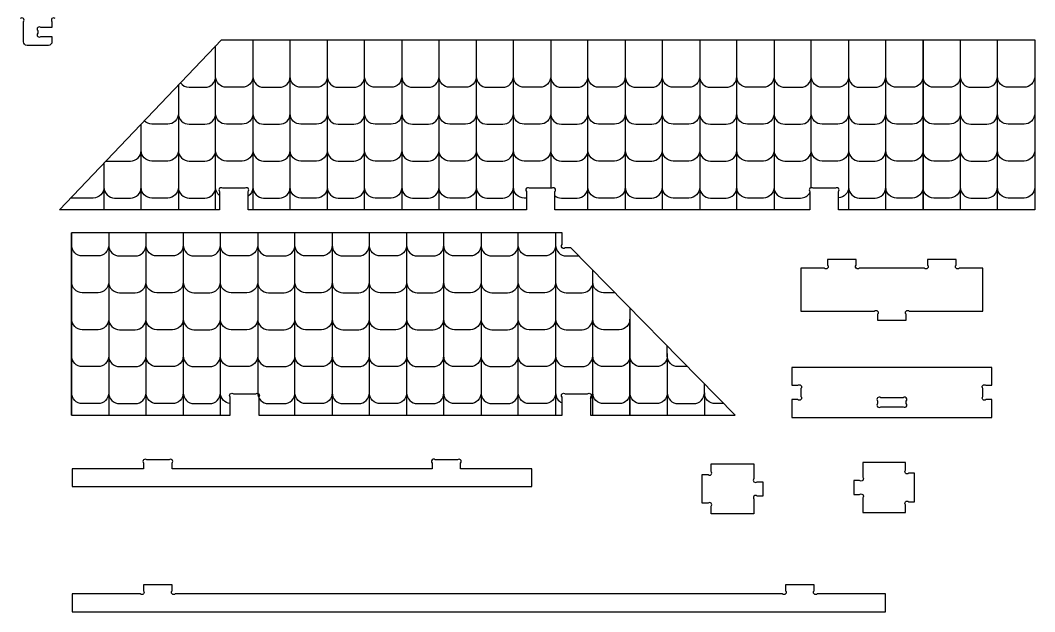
# Model space of a CAD drawing. Extents: x 2672.7 to 2719.2, y 2295.7 to 2331.6.
# Drawn here: x 2705 to 2719.22, y 2309.29 to 2317.58 of the extents above; entities that cross this region are included whole.
import ezdxf

# ---------------------------------------------------------------- set-up
doc = ezdxf.new("R2010")
doc.units = 0
doc.header["$MEASUREMENT"] = 0
doc.layers.add('LAYER1', color=18, linetype='CONTINUOUS')

msp = doc.modelspace()

# ---------------------------------------------------------------- linework, layer by layer
at = {"layer": 'LAYER1'}
for points in [[(2705.488, 2317.607, 1), (2705.444, 2317.563), (2705.444, 2317.482), (2705.288, 2317.482, 1), (2705.244, 2317.438), (2705.244, 2317.401, 1), (2705.288, 2317.357), (2705.444, 2317.357), (2705.444, 2317.282, -0.414214), (2705.394, 2317.232), (2705.094, 2317.232, -0.414214), (2705.044, 2317.282), (2705.044, 2317.563, 1), (2705, 2317.607)], [(2707.245, 2316.707, 0.240596), (2707.366, 2316.645), (2707.588, 2316.645, 0.414214), (2707.738, 2316.795), (2707.738, 2317.225)], [(2708.26, 2317.309), (2708.26, 2316.795, -0.414214), (2708.11, 2316.645), (2707.888, 2316.645, -0.414214), (2707.738, 2316.795), (2707.738, 2317.14)], [(2708.26, 2317.309), (2708.26, 2316.795, 0.414214), (2708.41, 2316.645), (2708.632, 2316.645, 0.414214), (2708.782, 2316.795), (2708.782, 2317.309)], [(2709.303, 2317.309), (2709.303, 2316.795, -0.414214), (2709.153, 2316.645), (2708.932, 2316.645, -0.414214), (2708.782, 2316.795), (2708.782, 2317.309)], [(2709.303, 2317.309), (2709.303, 2316.795, 0.414214), (2709.453, 2316.645), (2709.675, 2316.645, 0.414214), (2709.825, 2316.795), (2709.825, 2317.309)], [(2710.347, 2317.309), (2710.347, 2316.795, -0.414214), (2710.197, 2316.645), (2709.975, 2316.645, -0.414214), (2709.825, 2316.795), (2709.825, 2317.309)], [(2710.347, 2317.309), (2710.347, 2316.795, 0.414214), (2710.497, 2316.645), (2710.719, 2316.645, 0.414214), (2710.869, 2316.795), (2710.869, 2317.309)], [(2711.391, 2317.309), (2711.391, 2316.795, -0.414214), (2711.241, 2316.645), (2711.019, 2316.645, -0.414214), (2710.869, 2316.795), (2710.869, 2317.309)], [(2711.391, 2317.309), (2711.391, 2316.795, 0.414214), (2711.541, 2316.645), (2711.762, 2316.645, 0.414214), (2711.912, 2316.795), (2711.912, 2317.309)], [(2712.434, 2317.309), (2712.434, 2316.795, -0.414214), (2712.284, 2316.645), (2712.062, 2316.645, -0.414214), (2711.912, 2316.795), (2711.912, 2317.309)], [(2712.434, 2317.309), (2712.434, 2316.795, 0.414214), (2712.584, 2316.645), (2712.806, 2316.645, 0.414214), (2712.956, 2316.795), (2712.956, 2317.309)], [(2713.478, 2317.309), (2713.478, 2316.795, -0.414214), (2713.328, 2316.645), (2713.106, 2316.645, -0.414214), (2712.956, 2316.795), (2712.956, 2317.309)], [(2713.478, 2317.309), (2713.478, 2316.795, 0.414214), (2713.628, 2316.645), (2713.85, 2316.645, 0.414214), (2714, 2316.795), (2714, 2317.309)], [(2714.522, 2317.309), (2714.522, 2316.795, -0.414214), (2714.372, 2316.645), (2714.15, 2316.645, -0.414214), (2714, 2316.795), (2714, 2317.309)], [(2714.522, 2317.309), (2714.522, 2316.795, 0.414214), (2714.672, 2316.645), (2714.893, 2316.645, 0.414214), (2715.043, 2316.795), (2715.043, 2317.309)], [(2715.565, 2317.309), (2715.565, 2316.795, -0.414214), (2715.415, 2316.645), (2715.193, 2316.645, -0.414214), (2715.043, 2316.795), (2715.043, 2317.309)], [(2715.565, 2317.309), (2715.565, 2316.795, 0.414214), (2715.715, 2316.645), (2715.937, 2316.645, 0.414214), (2716.087, 2316.795), (2716.087, 2317.309)], [(2716.609, 2317.309), (2716.609, 2316.795, -0.414214), (2716.459, 2316.645), (2716.237, 2316.645, -0.414214), (2716.087, 2316.795), (2716.087, 2317.309)], [(2716.609, 2317.309), (2716.609, 2316.795, 0.414214), (2716.759, 2316.645), (2716.981, 2316.645, 0.414214), (2717.131, 2316.795), (2717.131, 2317.309)], [(2717.653, 2317.309), (2717.653, 2316.795, -0.414214), (2717.503, 2316.645), (2717.281, 2316.645, -0.414214), (2717.131, 2316.795), (2717.131, 2317.309)], [(2718.174, 2317.309), (2718.174, 2316.795, -0.414214), (2718.024, 2316.645), (2717.803, 2316.645, -0.414214), (2717.653, 2316.795), (2717.653, 2317.309)], [(2718.174, 2317.309), (2718.174, 2316.795, 0.414214), (2718.324, 2316.645), (2718.546, 2316.645, 0.414214), (2718.696, 2316.795), (2718.696, 2317.309)], [(2719.218, 2317.309), (2719.218, 2316.795, -0.414214), (2719.068, 2316.645), (2718.846, 2316.645, -0.414214), (2718.696, 2316.795), (2718.696, 2317.309)], [(2707.216, 2316.677), (2707.216, 2316.277, 0.414214), (2707.366, 2316.127), (2707.588, 2316.127, 0.414214), (2707.738, 2316.277), (2707.738, 2316.795)], [(2708.26, 2316.795), (2708.26, 2316.277, -0.414214), (2708.11, 2316.127), (2707.888, 2316.127, -0.414214), (2707.738, 2316.277), (2707.738, 2316.795)], [(2708.26, 2316.795), (2708.26, 2316.277, 0.414214), (2708.41, 2316.127), (2708.632, 2316.127, 0.414214), (2708.782, 2316.277), (2708.782, 2316.795)], [(2709.303, 2316.795), (2709.303, 2316.277, -0.414214), (2709.153, 2316.127), (2708.932, 2316.127, -0.414214), (2708.782, 2316.277), (2708.782, 2316.795)], [(2709.303, 2316.795), (2709.303, 2316.277, 0.414214), (2709.453, 2316.127), (2709.675, 2316.127, 0.414214), (2709.825, 2316.277), (2709.825, 2316.795)], [(2710.347, 2316.795), (2710.347, 2316.277, -0.414214), (2710.197, 2316.127), (2709.975, 2316.127, -0.414214), (2709.825, 2316.277), (2709.825, 2316.795)], [(2710.347, 2316.795), (2710.347, 2316.277, 0.414214), (2710.497, 2316.127), (2710.719, 2316.127, 0.414214), (2710.869, 2316.277), (2710.869, 2316.795)], [(2711.391, 2316.795), (2711.391, 2316.277, -0.414214), (2711.241, 2316.127), (2711.019, 2316.127, -0.414214), (2710.869, 2316.277), (2710.869, 2316.795)], [(2711.391, 2316.795), (2711.391, 2316.277, 0.414214), (2711.541, 2316.127), (2711.762, 2316.127, 0.414214), (2711.912, 2316.277), (2711.912, 2316.795)], [(2712.434, 2316.795), (2712.434, 2316.277, -0.414214), (2712.284, 2316.127), (2712.062, 2316.127, -0.414214), (2711.912, 2316.277), (2711.912, 2316.795)], [(2712.434, 2316.795), (2712.434, 2316.277, 0.414214), (2712.584, 2316.127), (2712.806, 2316.127, 0.414214), (2712.956, 2316.277), (2712.956, 2316.795)], [(2713.478, 2316.795), (2713.478, 2316.277, -0.414214), (2713.328, 2316.127), (2713.106, 2316.127, -0.414214), (2712.956, 2316.277), (2712.956, 2316.795)], [(2713.478, 2316.795), (2713.478, 2316.277, 0.414214), (2713.628, 2316.127), (2713.85, 2316.127, 0.414214), (2714, 2316.277), (2714, 2316.795)], [(2714.522, 2316.795), (2714.522, 2316.277, -0.414214), (2714.372, 2316.127), (2714.15, 2316.127, -0.414214), (2714, 2316.277), (2714, 2316.795)], [(2714.522, 2316.795), (2714.522, 2316.277, 0.414214), (2714.672, 2316.127), (2714.893, 2316.127, 0.414214), (2715.043, 2316.277), (2715.043, 2316.795)], [(2715.565, 2316.795), (2715.565, 2316.277, -0.414214), (2715.415, 2316.127), (2715.193, 2316.127, -0.414214), (2715.043, 2316.277), (2715.043, 2316.795)], [(2715.565, 2316.795), (2715.565, 2316.277, 0.414214), (2715.715, 2316.127), (2715.937, 2316.127, 0.414214), (2716.087, 2316.277), (2716.087, 2316.795)], [(2716.609, 2316.795), (2716.609, 2316.277, -0.414214), (2716.459, 2316.127), (2716.237, 2316.127, -0.414214), (2716.087, 2316.277), (2716.087, 2316.795)], [(2716.609, 2316.795), (2716.609, 2316.277, 0.414214), (2716.759, 2316.127), (2716.981, 2316.127, 0.414214), (2717.131, 2316.277), (2717.131, 2316.795)], [(2717.653, 2316.795), (2717.653, 2316.277, -0.414214), (2717.503, 2316.127), (2717.281, 2316.127, -0.414214), (2717.131, 2316.277), (2717.131, 2316.795)], [(2718.174, 2316.795), (2718.174, 2316.277, -0.414214), (2718.024, 2316.127), (2717.803, 2316.127, -0.414214), (2717.653, 2316.277), (2717.653, 2316.795)], [(2718.174, 2316.795), (2718.174, 2316.277, 0.414214), (2718.324, 2316.127), (2718.546, 2316.127, 0.414214), (2718.696, 2316.277), (2718.696, 2316.795)], [(2719.218, 2316.795), (2719.218, 2316.277, -0.414214), (2719.068, 2316.127), (2718.846, 2316.127, -0.414214), (2718.696, 2316.277), (2718.696, 2316.795)], [(2707.216, 2316.569), (2707.216, 2316.277, -0.414214), (2707.066, 2316.127), (2706.844, 2316.127, -0.203614), (2706.736, 2316.173)], [(2707.216, 2316.277), (2707.216, 2315.76, -0.414214), (2707.066, 2315.61), (2706.844, 2315.61, -0.414214), (2706.694, 2315.76), (2706.694, 2316.129)], [(2707.216, 2316.277), (2707.216, 2315.76, 0.414214), (2707.366, 2315.61), (2707.588, 2315.61, 0.414214), (2707.738, 2315.76), (2707.738, 2316.277)], [(2708.26, 2316.277), (2708.26, 2315.76, -0.414214), (2708.11, 2315.61), (2707.888, 2315.61, -0.414214), (2707.738, 2315.76), (2707.738, 2316.277)], [(2708.26, 2316.277), (2708.26, 2315.76, 0.414214), (2708.41, 2315.61), (2708.632, 2315.61, 0.414214), (2708.782, 2315.76), (2708.782, 2316.277)], [(2709.303, 2316.277), (2709.303, 2315.76, -0.414214), (2709.153, 2315.61), (2708.932, 2315.61, -0.414214), (2708.782, 2315.76), (2708.782, 2316.277)], [(2709.303, 2316.277), (2709.303, 2315.76, 0.414214), (2709.453, 2315.61), (2709.675, 2315.61, 0.414214), (2709.825, 2315.76), (2709.825, 2316.277)], [(2710.347, 2316.277), (2710.347, 2315.76, -0.414214), (2710.197, 2315.61), (2709.975, 2315.61, -0.414214), (2709.825, 2315.76), (2709.825, 2316.277)], [(2710.347, 2316.277), (2710.347, 2315.76, 0.414214), (2710.497, 2315.61), (2710.719, 2315.61, 0.414214), (2710.869, 2315.76), (2710.869, 2316.277)], [(2711.391, 2316.277), (2711.391, 2315.76, -0.414214), (2711.241, 2315.61), (2711.019, 2315.61, -0.414214), (2710.869, 2315.76), (2710.869, 2316.277)], [(2711.391, 2316.277), (2711.391, 2315.76, 0.414214), (2711.541, 2315.61), (2711.762, 2315.61, 0.414214), (2711.912, 2315.76), (2711.912, 2316.277)], [(2712.434, 2316.277), (2712.434, 2315.76, -0.414214), (2712.284, 2315.61), (2712.062, 2315.61, -0.414214), (2711.912, 2315.76), (2711.912, 2316.277)], [(2712.434, 2316.277), (2712.434, 2315.76, 0.414214), (2712.584, 2315.61), (2712.806, 2315.61, 0.414214), (2712.956, 2315.76), (2712.956, 2316.277)], [(2713.478, 2316.277), (2713.478, 2315.76, -0.414214), (2713.328, 2315.61), (2713.106, 2315.61, -0.414214), (2712.956, 2315.76), (2712.956, 2316.277)], [(2713.478, 2316.277), (2713.478, 2315.76, 0.414214), (2713.628, 2315.61), (2713.85, 2315.61, 0.414214), (2714, 2315.76), (2714, 2316.277)], [(2714.522, 2316.277), (2714.522, 2315.76, -0.414214), (2714.372, 2315.61), (2714.15, 2315.61, -0.414214), (2714, 2315.76), (2714, 2316.277)], [(2714.522, 2316.277), (2714.522, 2315.76, 0.414214), (2714.672, 2315.61), (2714.893, 2315.61, 0.414214), (2715.043, 2315.76), (2715.043, 2316.277)], [(2715.565, 2316.277), (2715.565, 2315.76, -0.414214), (2715.415, 2315.61), (2715.193, 2315.61, -0.414214), (2715.043, 2315.76), (2715.043, 2316.277)], [(2715.565, 2316.277), (2715.565, 2315.76, 0.414214), (2715.715, 2315.61), (2715.937, 2315.61, 0.414214), (2716.087, 2315.76), (2716.087, 2316.277)], [(2716.609, 2316.277), (2716.609, 2315.76, -0.414214), (2716.459, 2315.61), (2716.237, 2315.61, -0.414214), (2716.087, 2315.76), (2716.087, 2316.277)], [(2716.609, 2316.277), (2716.609, 2315.76, 0.414214), (2716.759, 2315.61), (2716.981, 2315.61, 0.414214), (2717.131, 2315.76), (2717.131, 2316.277)], [(2717.653, 2316.277), (2717.653, 2315.76, -0.414214), (2717.503, 2315.61), (2717.281, 2315.61, -0.414214), (2717.131, 2315.76), (2717.131, 2316.277)], [(2718.174, 2316.277), (2718.174, 2315.76, -0.414214), (2718.024, 2315.61), (2717.803, 2315.61, -0.414214), (2717.653, 2315.76), (2717.653, 2316.277)], [(2718.174, 2316.277), (2718.174, 2315.76, 0.414214), (2718.324, 2315.61), (2718.546, 2315.61, 0.414214), (2718.696, 2315.76), (2718.696, 2316.277)], [(2719.218, 2316.277), (2719.218, 2315.76, -0.414214), (2719.068, 2315.61), (2718.846, 2315.61, -0.414214), (2718.696, 2315.76), (2718.696, 2316.277)], [(2706.2, 2315.61), (2706.544, 2315.61, 0.414214), (2706.694, 2315.76), (2706.694, 2315.997)], [(2706.172, 2315.426), (2706.172, 2315.242, 0.414214), (2706.322, 2315.092), (2706.544, 2315.092, 0.414214), (2706.694, 2315.242), (2706.694, 2315.76)], [(2707.216, 2315.76), (2707.216, 2315.242, -0.414214), (2707.066, 2315.092), (2706.844, 2315.092, -0.414214), (2706.694, 2315.242), (2706.694, 2315.76)], [(2707.216, 2315.76), (2707.216, 2315.242, 0.414214), (2707.366, 2315.092), (2707.588, 2315.092, 0.414214), (2707.738, 2315.242), (2707.738, 2315.76)], [(2707.793, 2315.126, -0.225173), (2707.738, 2315.242), (2707.738, 2315.76)], [(2708.26, 2315.76), (2708.26, 2315.242, -0.250585), (2708.193, 2315.118)], [(2708.26, 2315.76), (2708.26, 2315.242, 0.414214), (2708.41, 2315.092), (2708.632, 2315.092, 0.414214), (2708.782, 2315.242), (2708.782, 2315.76)], [(2709.303, 2315.76), (2709.303, 2315.242, -0.414214), (2709.153, 2315.092), (2708.932, 2315.092, -0.414214), (2708.782, 2315.242), (2708.782, 2315.76)], [(2709.303, 2315.76), (2709.303, 2315.242, 0.414214), (2709.453, 2315.092), (2709.675, 2315.092, 0.414214), (2709.825, 2315.242), (2709.825, 2315.76)], [(2710.347, 2315.76), (2710.347, 2315.242, -0.414214), (2710.197, 2315.092), (2709.975, 2315.092, -0.414214), (2709.825, 2315.242), (2709.825, 2315.76)], [(2710.347, 2315.76), (2710.347, 2315.242, 0.414214), (2710.497, 2315.092), (2710.719, 2315.092, 0.414214), (2710.869, 2315.242), (2710.869, 2315.76)], [(2711.391, 2315.76), (2711.391, 2315.242, -0.414214), (2711.241, 2315.092), (2711.019, 2315.092, -0.414214), (2710.869, 2315.242), (2710.869, 2315.76)], [(2711.391, 2315.76), (2711.391, 2315.242, 0.414214), (2711.541, 2315.092), (2711.762, 2315.092, 0.414214), (2711.912, 2315.242), (2711.912, 2315.76)], [(2712.093, 2315.092), (2712.062, 2315.092, -0.414214), (2711.912, 2315.242), (2711.912, 2315.76)], [(2712.434, 2315.76), (2712.434, 2315.242, 0.02405), (2712.435, 2315.228)], [(2712.434, 2315.76), (2712.434, 2315.242, -0.02405), (2712.434, 2315.228)], [(2712.493, 2315.123, 0.165063), (2712.584, 2315.092), (2712.806, 2315.092, 0.414214), (2712.956, 2315.242), (2712.956, 2315.76)], [(2713.478, 2315.76), (2713.478, 2315.242, -0.414214), (2713.328, 2315.092), (2713.106, 2315.092, -0.414214), (2712.956, 2315.242), (2712.956, 2315.76)], [(2713.478, 2315.76), (2713.478, 2315.242, 0.414214), (2713.628, 2315.092), (2713.85, 2315.092, 0.414214), (2714, 2315.242), (2714, 2315.76)], [(2714.522, 2315.76), (2714.522, 2315.242, -0.414214), (2714.372, 2315.092), (2714.15, 2315.092, -0.414214), (2714, 2315.242), (2714, 2315.76)], [(2714.522, 2315.76), (2714.522, 2315.242, 0.414214), (2714.672, 2315.092), (2714.893, 2315.092, 0.414214), (2715.043, 2315.242), (2715.043, 2315.76)], [(2715.565, 2315.76), (2715.565, 2315.242, -0.414214), (2715.415, 2315.092), (2715.193, 2315.092, -0.414214), (2715.043, 2315.242), (2715.043, 2315.76)], [(2715.565, 2315.76), (2715.565, 2315.242, 0.414214), (2715.715, 2315.092), (2715.937, 2315.092, 0.2717), (2716.068, 2315.169)], [(2716.086, 2315.228, 0.02405), (2716.087, 2315.242), (2716.087, 2315.76)], [(2716.088, 2315.228, -0.02405), (2716.087, 2315.242), (2716.087, 2315.76)], [(2716.609, 2315.76), (2716.609, 2315.242, -0.396511), (2716.468, 2315.093)], [(2716.609, 2315.76), (2716.609, 2315.242, 0.414214), (2716.759, 2315.092), (2716.981, 2315.092, 0.414214), (2717.131, 2315.242), (2717.131, 2315.76)], [(2717.653, 2315.76), (2717.653, 2315.242, -0.414214), (2717.503, 2315.092), (2717.281, 2315.092, -0.414214), (2717.131, 2315.242), (2717.131, 2315.76)], [(2718.174, 2315.76), (2718.174, 2315.242, -0.414214), (2718.024, 2315.092), (2717.803, 2315.092, -0.414214), (2717.653, 2315.242), (2717.653, 2315.76)], [(2718.174, 2315.76), (2718.174, 2315.242, 0.414214), (2718.324, 2315.092), (2718.546, 2315.092, 0.414214), (2718.696, 2315.242), (2718.696, 2315.76)], [(2719.218, 2315.76), (2719.218, 2315.242, -0.414214), (2719.068, 2315.092), (2718.846, 2315.092, -0.414214), (2718.696, 2315.242), (2718.696, 2315.76)], [(2706.172, 2315.581), (2706.172, 2315.242, -0.414214), (2706.022, 2315.092), (2705.707, 2315.092)], [(2706.24, 2314.602), (2706.24, 2314.431, -0.414214), (2706.09, 2314.281), (2705.868, 2314.281, -0.414214), (2705.718, 2314.431), (2705.718, 2314.602)], [(2706.24, 2314.602), (2706.24, 2314.431, 0.414214), (2706.39, 2314.281), (2706.612, 2314.281, 0.414214), (2706.762, 2314.431), (2706.762, 2314.602)], [(2707.283, 2314.602), (2707.283, 2314.431, -0.414214), (2707.133, 2314.281), (2706.912, 2314.281, -0.414214), (2706.762, 2314.431), (2706.762, 2314.602)], [(2707.283, 2314.602), (2707.283, 2314.431, 0.414214), (2707.433, 2314.281), (2707.655, 2314.281, 0.414214), (2707.805, 2314.431), (2707.805, 2314.602)], [(2708.327, 2314.602), (2708.327, 2314.431, -0.414214), (2708.177, 2314.281), (2707.955, 2314.281, -0.414214), (2707.805, 2314.431), (2707.805, 2314.602)], [(2708.327, 2314.602), (2708.327, 2314.431, 0.414214), (2708.477, 2314.281), (2708.699, 2314.281, 0.414214), (2708.849, 2314.431), (2708.849, 2314.602)], [(2709.371, 2314.602), (2709.371, 2314.431, -0.414214), (2709.221, 2314.281), (2708.999, 2314.281, -0.414214), (2708.849, 2314.431), (2708.849, 2314.602)], [(2709.371, 2314.602), (2709.371, 2314.431, 0.414214), (2709.521, 2314.281), (2709.743, 2314.281, 0.414214), (2709.893, 2314.431), (2709.893, 2314.602)], [(2710.414, 2314.602), (2710.414, 2314.431, -0.414214), (2710.264, 2314.281), (2710.043, 2314.281, -0.414214), (2709.893, 2314.431), (2709.893, 2314.602)], [(2710.414, 2314.602), (2710.414, 2314.431, 0.414214), (2710.564, 2314.281), (2710.786, 2314.281, 0.414214), (2710.936, 2314.431), (2710.936, 2314.602)], [(2711.458, 2314.602), (2711.458, 2314.431, -0.414214), (2711.308, 2314.281), (2711.086, 2314.281, -0.414214), (2710.936, 2314.431), (2710.936, 2314.602)], [(2711.458, 2314.602), (2711.458, 2314.431, 0.414214), (2711.608, 2314.281), (2711.83, 2314.281, 0.414214), (2711.98, 2314.431), (2711.98, 2314.602)], [(2712.502, 2314.602), (2712.502, 2314.431, -0.414214), (2712.352, 2314.281), (2712.13, 2314.281, -0.414214), (2711.98, 2314.431), (2711.98, 2314.602)], [(2712.502, 2314.602), (2712.502, 2314.431, 0.414214), (2712.652, 2314.281), (2712.829, 2314.281)], [(2706.24, 2314.428), (2706.24, 2313.914, -0.414214), (2706.09, 2313.764), (2705.868, 2313.764, -0.414214), (2705.718, 2313.914), (2705.718, 2314.428)], [(2706.24, 2314.428), (2706.24, 2313.914, 0.414214), (2706.39, 2313.764), (2706.612, 2313.764, 0.414214), (2706.762, 2313.914), (2706.762, 2314.428)], [(2707.283, 2314.428), (2707.283, 2313.914, -0.414214), (2707.133, 2313.764), (2706.912, 2313.764, -0.414214), (2706.762, 2313.914), (2706.762, 2314.428)], [(2707.283, 2314.428), (2707.283, 2313.914, 0.414214), (2707.433, 2313.764), (2707.655, 2313.764, 0.414214), (2707.805, 2313.914), (2707.805, 2314.428)], [(2708.327, 2314.428), (2708.327, 2313.914, -0.414214), (2708.177, 2313.764), (2707.955, 2313.764, -0.414214), (2707.805, 2313.914), (2707.805, 2314.428)], [(2708.327, 2314.428), (2708.327, 2313.914, 0.414214), (2708.477, 2313.764), (2708.699, 2313.764, 0.414214), (2708.849, 2313.914), (2708.849, 2314.428)], [(2709.371, 2314.428), (2709.371, 2313.914, -0.414214), (2709.221, 2313.764), (2708.999, 2313.764, -0.414214), (2708.849, 2313.914), (2708.849, 2314.428)], [(2709.371, 2314.428), (2709.371, 2313.914, 0.414214), (2709.521, 2313.764), (2709.743, 2313.764, 0.414214), (2709.893, 2313.914), (2709.893, 2314.428)], [(2710.414, 2314.428), (2710.414, 2313.914, -0.414214), (2710.264, 2313.764), (2710.043, 2313.764, -0.414214), (2709.893, 2313.914), (2709.893, 2314.428)], [(2710.414, 2314.428), (2710.414, 2313.914, 0.414214), (2710.564, 2313.764), (2710.786, 2313.764, 0.414214), (2710.936, 2313.914), (2710.936, 2314.428)], [(2711.458, 2314.428), (2711.458, 2313.914, -0.414214), (2711.308, 2313.764), (2711.086, 2313.764, -0.414214), (2710.936, 2313.914), (2710.936, 2314.428)], [(2711.458, 2314.428), (2711.458, 2313.914, 0.414214), (2711.608, 2313.764), (2711.83, 2313.764, 0.414214), (2711.98, 2313.914), (2711.98, 2314.428)], [(2712.502, 2314.428), (2712.502, 2313.914, -0.414214), (2712.352, 2313.764), (2712.13, 2313.764, -0.414214), (2711.98, 2313.914), (2711.98, 2314.428)], [(2712.502, 2314.428), (2712.502, 2313.914, 0.414214), (2712.652, 2313.764), (2712.874, 2313.764, 0.3358), (2713.018, 2313.873)], [(2713.336, 2313.764), (2713.174, 2313.764, -0.414214), (2713.024, 2313.914), (2713.024, 2314.083)], [(2706.24, 2313.914), (2706.24, 2313.396, -0.414214), (2706.09, 2313.246), (2705.868, 2313.246, -0.414214), (2705.718, 2313.396), (2705.718, 2313.914)], [(2706.24, 2313.914), (2706.24, 2313.396, 0.414214), (2706.39, 2313.246), (2706.612, 2313.246, 0.414214), (2706.762, 2313.396), (2706.762, 2313.914)], [(2707.283, 2313.914), (2707.283, 2313.396, -0.414214), (2707.133, 2313.246), (2706.912, 2313.246, -0.414214), (2706.762, 2313.396), (2706.762, 2313.914)], [(2707.283, 2313.914), (2707.283, 2313.396, 0.414214), (2707.433, 2313.246), (2707.655, 2313.246, 0.414214), (2707.805, 2313.396), (2707.805, 2313.914)], [(2708.327, 2313.914), (2708.327, 2313.396, -0.414214), (2708.177, 2313.246), (2707.955, 2313.246, -0.414214), (2707.805, 2313.396), (2707.805, 2313.914)], [(2708.327, 2313.914), (2708.327, 2313.396, 0.414214), (2708.477, 2313.246), (2708.699, 2313.246, 0.414214), (2708.849, 2313.396), (2708.849, 2313.914)], [(2709.371, 2313.914), (2709.371, 2313.396, -0.414214), (2709.221, 2313.246), (2708.999, 2313.246, -0.414214), (2708.849, 2313.396), (2708.849, 2313.914)], [(2709.371, 2313.914), (2709.371, 2313.396, 0.414214), (2709.521, 2313.246), (2709.743, 2313.246, 0.414214), (2709.893, 2313.396), (2709.893, 2313.914)], [(2710.414, 2313.914), (2710.414, 2313.396, -0.414214), (2710.264, 2313.246), (2710.043, 2313.246, -0.414214), (2709.893, 2313.396), (2709.893, 2313.914)], [(2710.414, 2313.914), (2710.414, 2313.396, 0.414214), (2710.564, 2313.246), (2710.786, 2313.246, 0.414214), (2710.936, 2313.396), (2710.936, 2313.914)], [(2711.458, 2313.914), (2711.458, 2313.396, -0.414214), (2711.308, 2313.246), (2711.086, 2313.246, -0.414214), (2710.936, 2313.396), (2710.936, 2313.914)], [(2711.458, 2313.914), (2711.458, 2313.396, 0.414214), (2711.608, 2313.246), (2711.83, 2313.246, 0.414214), (2711.98, 2313.396), (2711.98, 2313.914)], [(2712.502, 2313.914), (2712.502, 2313.396, -0.414214), (2712.352, 2313.246), (2712.13, 2313.246, -0.414214), (2711.98, 2313.396), (2711.98, 2313.914)], [(2712.502, 2313.914), (2712.502, 2313.396, 0.414214), (2712.652, 2313.246), (2712.874, 2313.246, 0.414214), (2713.024, 2313.396), (2713.024, 2313.868)], [(2713.545, 2313.55), (2713.545, 2313.396, -0.414214), (2713.395, 2313.246), (2713.174, 2313.246, -0.414214), (2713.024, 2313.396), (2713.024, 2313.914)], [(2706.24, 2313.396), (2706.24, 2312.879, -0.414214), (2706.09, 2312.729), (2705.868, 2312.729, -0.414214), (2705.718, 2312.879), (2705.718, 2313.396)], [(2706.24, 2313.396), (2706.24, 2312.879, 0.414214), (2706.39, 2312.729), (2706.612, 2312.729, 0.414214), (2706.762, 2312.879), (2706.762, 2313.396)], [(2707.283, 2313.396), (2707.283, 2312.879, -0.414214), (2707.133, 2312.729), (2706.912, 2312.729, -0.414214), (2706.762, 2312.879), (2706.762, 2313.396)], [(2707.283, 2313.396), (2707.283, 2312.879, 0.414214), (2707.433, 2312.729), (2707.655, 2312.729, 0.414214), (2707.805, 2312.879), (2707.805, 2313.396)], [(2708.327, 2313.396), (2708.327, 2312.879, -0.414214), (2708.177, 2312.729), (2707.955, 2312.729, -0.414214), (2707.805, 2312.879), (2707.805, 2313.396)], [(2708.327, 2313.396), (2708.327, 2312.879, 0.414214), (2708.477, 2312.729), (2708.699, 2312.729, 0.414214), (2708.849, 2312.879), (2708.849, 2313.396)], [(2709.371, 2313.396), (2709.371, 2312.879, -0.414214), (2709.221, 2312.729), (2708.999, 2312.729, -0.414214), (2708.849, 2312.879), (2708.849, 2313.396)], [(2709.371, 2313.396), (2709.371, 2312.879, 0.414214), (2709.521, 2312.729), (2709.743, 2312.729, 0.414214), (2709.893, 2312.879), (2709.893, 2313.396)], [(2710.414, 2313.396), (2710.414, 2312.879, -0.414214), (2710.264, 2312.729), (2710.043, 2312.729, -0.414214), (2709.893, 2312.879), (2709.893, 2313.396)], [(2710.414, 2313.396), (2710.414, 2312.879, 0.414214), (2710.564, 2312.729), (2710.786, 2312.729, 0.414214), (2710.936, 2312.879), (2710.936, 2313.396)], [(2711.458, 2313.396), (2711.458, 2312.879, -0.414214), (2711.308, 2312.729), (2711.086, 2312.729, -0.414214), (2710.936, 2312.879), (2710.936, 2313.396)], [(2711.458, 2313.396), (2711.458, 2312.879, 0.414214), (2711.608, 2312.729), (2711.83, 2312.729, 0.414214), (2711.98, 2312.879), (2711.98, 2313.396)], [(2712.502, 2313.396), (2712.502, 2312.879, -0.414214), (2712.352, 2312.729), (2712.13, 2312.729, -0.414214), (2711.98, 2312.879), (2711.98, 2313.396)], [(2712.502, 2313.396), (2712.502, 2312.879, 0.414214), (2712.652, 2312.729), (2712.874, 2312.729, 0.414214), (2713.024, 2312.879), (2713.024, 2313.396)], [(2713.545, 2313.396), (2713.545, 2312.879, -0.414214), (2713.395, 2312.729), (2713.174, 2312.729, -0.414214), (2713.024, 2312.879), (2713.024, 2313.396)], [(2714.067, 2312.915), (2714.067, 2312.879, -0.414214), (2713.917, 2312.729), (2713.695, 2312.729, -0.414214), (2713.545, 2312.879), (2713.545, 2313.396)], [(2714.35, 2312.729), (2714.217, 2312.729, -0.414214), (2714.067, 2312.879), (2714.067, 2313.017)], [(2706.24, 2312.879), (2706.24, 2312.361, -0.414214), (2706.09, 2312.211), (2705.868, 2312.211, -0.414214), (2705.718, 2312.361), (2705.718, 2312.879)], [(2706.24, 2312.879), (2706.24, 2312.361, 0.414214), (2706.39, 2312.211), (2706.612, 2312.211, 0.414214), (2706.762, 2312.361), (2706.762, 2312.879)], [(2707.283, 2312.879), (2707.283, 2312.361, -0.414214), (2707.133, 2312.211), (2706.912, 2312.211, -0.414214), (2706.762, 2312.361), (2706.762, 2312.879)], [(2707.283, 2312.879), (2707.283, 2312.361, 0.414214), (2707.433, 2312.211), (2707.655, 2312.211, 0.414214), (2707.805, 2312.361), (2707.805, 2312.879)], [(2707.943, 2312.212, -0.390382), (2707.805, 2312.361), (2707.805, 2312.879)], [(2708.327, 2312.879), (2708.327, 2312.361, -0.02405), (2708.326, 2312.347)], [(2708.327, 2312.879), (2708.327, 2312.361, 0.414214), (2708.477, 2312.211), (2708.699, 2312.211, 0.414214), (2708.849, 2312.361), (2708.849, 2312.879)], [(2709.371, 2312.879), (2709.371, 2312.361, -0.414214), (2709.221, 2312.211), (2708.999, 2312.211, -0.414214), (2708.849, 2312.361), (2708.849, 2312.879)], [(2709.371, 2312.879), (2709.371, 2312.361, 0.414214), (2709.521, 2312.211), (2709.743, 2312.211, 0.414214), (2709.893, 2312.361), (2709.893, 2312.879)], [(2710.414, 2312.879), (2710.414, 2312.361, -0.414214), (2710.264, 2312.211), (2710.043, 2312.211, -0.414214), (2709.893, 2312.361), (2709.893, 2312.879)], [(2710.414, 2312.879), (2710.414, 2312.361, 0.414214), (2710.564, 2312.211), (2710.786, 2312.211, 0.414214), (2710.936, 2312.361), (2710.936, 2312.879)], [(2711.458, 2312.879), (2711.458, 2312.361, -0.414214), (2711.308, 2312.211), (2711.086, 2312.211, -0.414214), (2710.936, 2312.361), (2710.936, 2312.879)], [(2711.458, 2312.879), (2711.458, 2312.361, 0.414214), (2711.608, 2312.211), (2711.83, 2312.211, 0.414214), (2711.98, 2312.361), (2711.98, 2312.879)], [(2712.502, 2312.879), (2712.502, 2312.361, -0.414214), (2712.352, 2312.211), (2712.13, 2312.211, -0.414214), (2711.98, 2312.361), (2711.98, 2312.879)], [(2712.502, 2312.879), (2712.502, 2312.361, 0.300781), (2712.593, 2312.223)], [(2712.993, 2312.271, 0.163773), (2713.024, 2312.361), (2713.024, 2312.879)], [(2713.545, 2312.879), (2713.545, 2312.361, -0.414214), (2713.395, 2312.211), (2713.174, 2312.211, -0.414214), (2713.024, 2312.361), (2713.024, 2312.879)], [(2714.067, 2312.879), (2714.067, 2312.361, -0.414214), (2713.917, 2312.211), (2713.695, 2312.211, -0.414214), (2713.545, 2312.361), (2713.545, 2312.879)], [(2714.067, 2312.879), (2714.067, 2312.361, 0.414214), (2714.217, 2312.211), (2714.439, 2312.211, 0.414214), (2714.589, 2312.361), (2714.589, 2312.439)], [(2714.857, 2312.211), (2714.739, 2312.211, -0.414214), (2714.589, 2312.361), (2714.589, 2312.485)]]:
    msp.add_lwpolyline(points, format="xyb", dxfattribs=at)
for points in [[(2712.493, 2314.928), (2712.493, 2315.184, 1), (2712.449, 2315.228), (2712.137, 2315.228, 1), (2712.093, 2315.184), (2712.093, 2314.928), (2708.193, 2314.928), (2708.193, 2315.184, 1), (2708.149, 2315.228), (2707.837, 2315.228, 1), (2707.793, 2315.184), (2707.793, 2314.928), (2705.55, 2314.928), (2707.818, 2317.309), (2719.218, 2317.309), (2719.218, 2314.928), (2716.468, 2314.928), (2716.468, 2315.184, 1), (2716.424, 2315.228), (2716.112, 2315.228, 1), (2716.068, 2315.184), (2716.068, 2314.928)], [(2712.593, 2312.047), (2712.593, 2312.303, -1), (2712.637, 2312.347), (2712.949, 2312.347, -1), (2712.993, 2312.303), (2712.993, 2312.047), (2715.018, 2312.047), (2712.718, 2314.395), (2712.637, 2314.395, -1), (2712.593, 2314.439), (2712.593, 2314.602), (2705.718, 2314.602), (2705.718, 2312.047), (2707.943, 2312.047), (2707.943, 2312.303, -1), (2707.987, 2312.347), (2708.299, 2312.347, -1), (2708.343, 2312.303), (2708.343, 2312.047)], [(2717.716, 2314.232), (2717.716, 2314.151, -1), (2717.672, 2314.107), (2716.76, 2314.107, -1), (2716.716, 2314.151), (2716.716, 2314.232), (2716.316, 2314.232), (2716.316, 2314.151, -1), (2716.272, 2314.107), (2715.941, 2314.107), (2715.941, 2313.507), (2716.972, 2313.507, -1), (2717.016, 2313.463), (2717.016, 2313.382), (2717.416, 2313.382), (2717.416, 2313.463, -1), (2717.46, 2313.507), (2718.491, 2313.507), (2718.491, 2314.107), (2718.16, 2314.107, -1), (2718.116, 2314.151), (2718.116, 2314.232)], [(2715.816, 2312.467), (2715.897, 2312.467, -1), (2715.941, 2312.422), (2715.941, 2312.311, -1), (2715.897, 2312.267), (2715.816, 2312.267), (2715.816, 2312.017), (2718.616, 2312.017), (2718.616, 2312.267), (2718.535, 2312.267, -1), (2718.491, 2312.311), (2718.491, 2312.422, -1), (2718.535, 2312.467), (2718.616, 2312.467), (2718.616, 2312.717), (2715.816, 2312.717)], [(2717.372, 2312.292), (2717.06, 2312.292, 1), (2717.016, 2312.247), (2717.016, 2312.211, 1), (2717.06, 2312.167), (2717.372, 2312.167, 1), (2717.416, 2312.211), (2717.416, 2312.247, 1)], [(2705.728, 2311.297), (2705.728, 2311.047), (2712.171, 2311.047), (2712.171, 2311.297), (2711.171, 2311.297), (2711.171, 2311.378, 1), (2711.127, 2311.422), (2710.816, 2311.422, 1), (2710.771, 2311.378), (2710.771, 2311.297), (2707.128, 2311.297), (2707.128, 2311.378, 1), (2707.084, 2311.422), (2706.773, 2311.422, 1), (2706.728, 2311.378), (2706.728, 2311.297)], [(2715.283, 2311.365), (2715.283, 2311.159, 1), (2715.327, 2311.115), (2715.408, 2311.115), (2715.408, 2310.915), (2715.327, 2310.915, 1), (2715.283, 2310.871), (2715.283, 2310.665), (2714.683, 2310.665), (2714.683, 2310.771, 1), (2714.639, 2310.815), (2714.558, 2310.815), (2714.558, 2311.215), (2714.639, 2311.215, 1), (2714.683, 2311.259), (2714.683, 2311.365)], [(2716.808, 2311.385), (2716.808, 2311.18, -1), (2716.763, 2311.135), (2716.683, 2311.135), (2716.683, 2310.935), (2716.763, 2310.935, -1), (2716.808, 2310.891), (2716.808, 2310.685), (2717.408, 2310.685), (2717.408, 2310.791, -1), (2717.452, 2310.835), (2717.533, 2310.835), (2717.533, 2311.235), (2717.452, 2311.235, -1), (2717.408, 2311.28), (2717.408, 2311.385)], [(2706.726, 2309.669), (2706.726, 2309.588, -1), (2706.682, 2309.544), (2705.726, 2309.544), (2705.726, 2309.294), (2717.126, 2309.294), (2717.126, 2309.544), (2716.171, 2309.544, -1), (2716.126, 2309.588), (2716.126, 2309.669), (2715.726, 2309.669), (2715.726, 2309.588, -1), (2715.682, 2309.544), (2707.171, 2309.544, -1), (2707.126, 2309.588), (2707.126, 2309.669)]]:
    msp.add_lwpolyline(points, format="xyb", close=True, dxfattribs=at)
for points in [[(2706.172, 2315.242), (2706.172, 2314.928)], [(2706.172, 2315.242), (2706.172, 2314.928)], [(2706.694, 2314.928), (2706.694, 2315.242)], [(2706.694, 2314.928), (2706.694, 2315.242)], [(2707.216, 2315.242), (2707.216, 2314.928)], [(2707.216, 2315.242), (2707.216, 2314.928)], [(2707.738, 2314.928), (2707.738, 2315.242)], [(2707.738, 2314.928), (2707.738, 2315.242)], [(2708.26, 2315.242), (2708.26, 2314.928)], [(2708.26, 2315.242), (2708.26, 2314.928)], [(2708.782, 2314.928), (2708.782, 2315.242)], [(2708.782, 2314.928), (2708.782, 2315.242)], [(2709.303, 2315.242), (2709.303, 2314.928)], [(2709.303, 2315.242), (2709.303, 2314.928)], [(2709.825, 2314.928), (2709.825, 2315.242)], [(2709.825, 2314.928), (2709.825, 2315.242)], [(2710.347, 2315.242), (2710.347, 2314.928)], [(2710.347, 2315.242), (2710.347, 2314.928)], [(2710.869, 2314.928), (2710.869, 2315.242)], [(2710.869, 2314.928), (2710.869, 2315.242)], [(2711.391, 2315.242), (2711.391, 2314.928)], [(2711.391, 2315.242), (2711.391, 2314.928)], [(2711.912, 2314.928), (2711.912, 2315.242)], [(2711.912, 2314.928), (2711.912, 2315.242)], [(2712.434, 2315.242), (2712.434, 2315.228)], [(2712.434, 2315.242), (2712.434, 2315.228)], [(2712.956, 2314.928), (2712.956, 2315.242)], [(2712.956, 2314.928), (2712.956, 2315.242)], [(2713.478, 2315.242), (2713.478, 2314.928)], [(2713.478, 2315.242), (2713.478, 2314.928)], [(2714, 2314.928), (2714, 2315.242)], [(2714, 2314.928), (2714, 2315.242)], [(2714.522, 2315.242), (2714.522, 2314.928)], [(2714.522, 2315.242), (2714.522, 2314.928)], [(2715.043, 2314.928), (2715.043, 2315.242)], [(2715.043, 2314.928), (2715.043, 2315.242)], [(2715.565, 2315.242), (2715.565, 2314.928)], [(2715.565, 2315.242), (2715.565, 2314.928)], [(2716.087, 2315.228), (2716.087, 2315.242)], [(2716.087, 2315.228), (2716.087, 2315.242)], [(2716.609, 2315.242), (2716.609, 2314.928)], [(2716.609, 2315.242), (2716.609, 2314.928)], [(2717.131, 2314.928), (2717.131, 2315.242)], [(2717.131, 2314.928), (2717.131, 2315.242)], [(2717.653, 2315.242), (2717.653, 2314.928)], [(2717.653, 2314.928), (2717.653, 2315.242)], [(2718.174, 2315.242), (2718.174, 2314.928)], [(2718.174, 2315.242), (2718.174, 2314.928)], [(2718.696, 2314.928), (2718.696, 2315.242)], [(2718.696, 2314.928), (2718.696, 2315.242)], [(2719.218, 2315.242), (2719.218, 2314.928)], [(2705.718, 2312.047), (2705.718, 2312.361)], [(2706.24, 2312.361), (2706.24, 2312.047)], [(2706.24, 2312.361), (2706.24, 2312.047)], [(2706.762, 2312.047), (2706.762, 2312.361)], [(2706.762, 2312.047), (2706.762, 2312.361)], [(2707.283, 2312.361), (2707.283, 2312.047)], [(2707.283, 2312.361), (2707.283, 2312.047)], [(2707.805, 2312.047), (2707.805, 2312.361)], [(2707.805, 2312.047), (2707.805, 2312.361)], [(2708.327, 2312.361), (2708.327, 2312.347)], [(2708.327, 2312.361), (2708.327, 2312.347)], [(2708.849, 2312.047), (2708.849, 2312.361)], [(2708.849, 2312.047), (2708.849, 2312.361)], [(2709.371, 2312.361), (2709.371, 2312.047)], [(2709.371, 2312.361), (2709.371, 2312.047)], [(2709.893, 2312.047), (2709.893, 2312.361)], [(2709.893, 2312.047), (2709.893, 2312.361)], [(2710.414, 2312.361), (2710.414, 2312.047)], [(2710.414, 2312.361), (2710.414, 2312.047)], [(2710.936, 2312.047), (2710.936, 2312.361)], [(2710.936, 2312.047), (2710.936, 2312.361)], [(2711.458, 2312.361), (2711.458, 2312.047)], [(2711.458, 2312.361), (2711.458, 2312.047)], [(2711.98, 2312.047), (2711.98, 2312.361)], [(2711.98, 2312.047), (2711.98, 2312.361)], [(2712.502, 2312.361), (2712.502, 2312.047)], [(2712.502, 2312.361), (2712.502, 2312.047)], [(2713.024, 2312.047), (2713.024, 2312.361)], [(2713.024, 2312.047), (2713.024, 2312.361)], [(2713.545, 2312.361), (2713.545, 2312.047)], [(2713.545, 2312.047), (2713.545, 2312.361)], [(2714.067, 2312.361), (2714.067, 2312.047)], [(2714.067, 2312.361), (2714.067, 2312.047)], [(2714.589, 2312.361), (2714.589, 2312.047)]]:
    msp.add_lwpolyline(points, dxfattribs=at)

doc.saveas('drawing.dxf')
